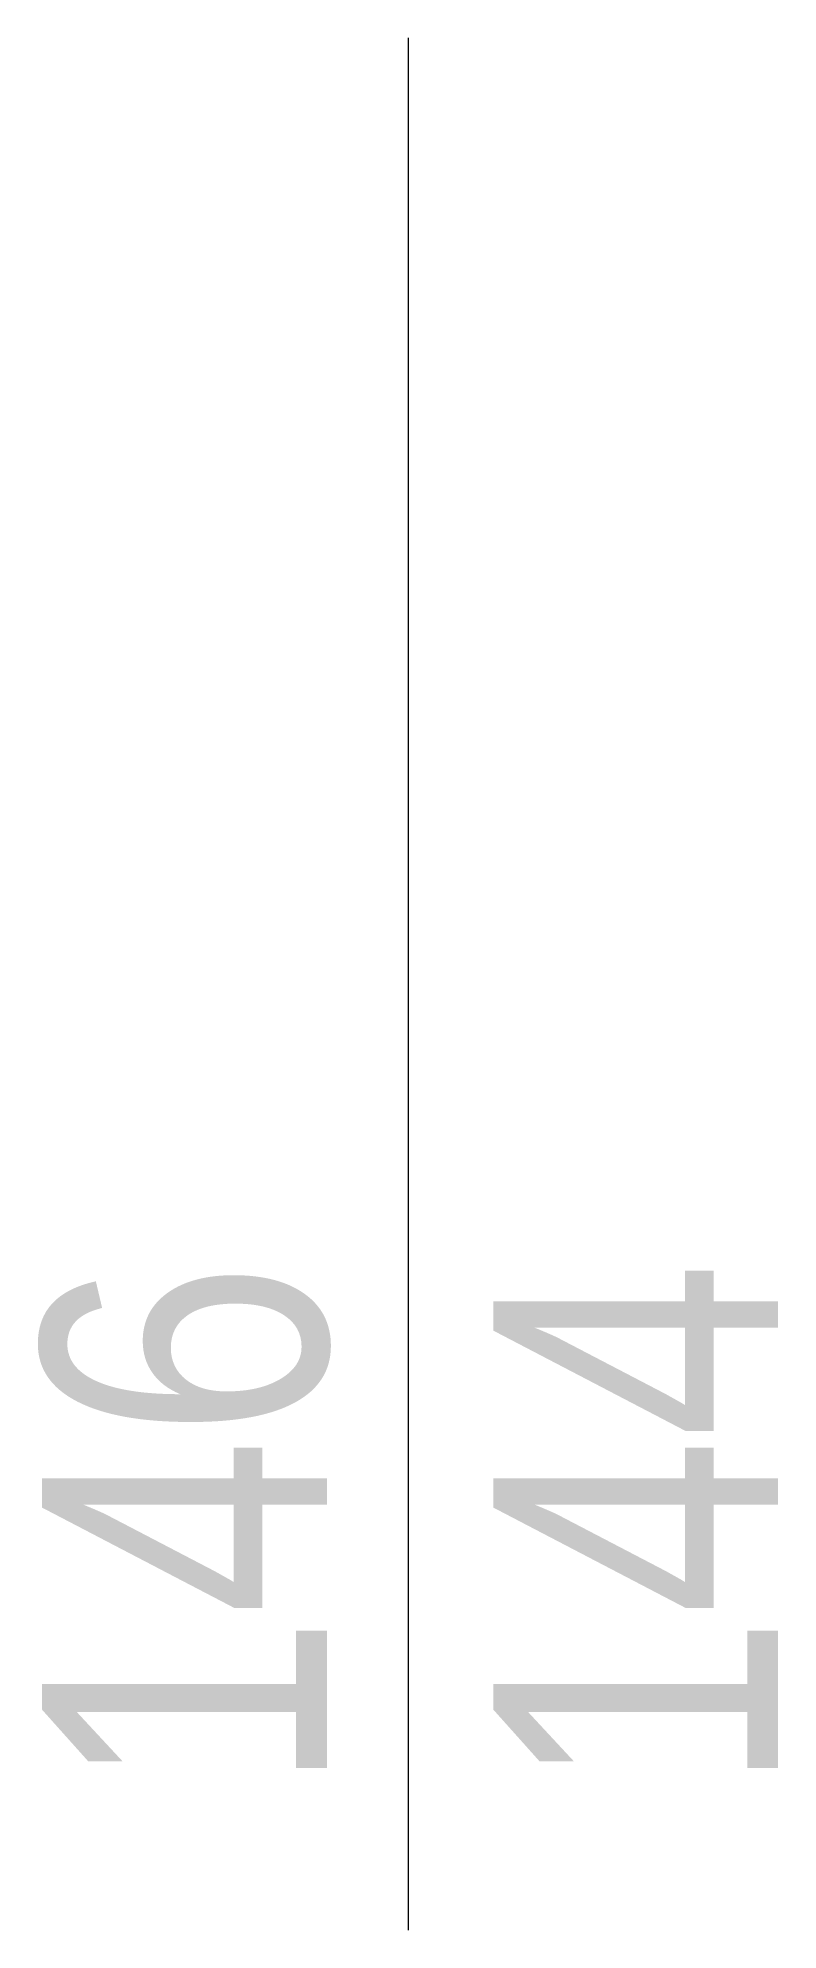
# Model space of a CAD drawing. Header units: millimetres. Extents: x -133 to 133, y 0 to 678.
import ezdxf
from ezdxf.enums import TextEntityAlignment as Align

# ---------------------------------------------------------------- set-up
doc = ezdxf.new("R2010")
doc.units = ezdxf.units.MM
doc.layers.add('2DA_OPIS_STOLARKI', color=113, linetype='Continuous', lineweight=9)
doc.styles.add('CP_ATTR', font='ARIAL.TTF')

# ---------------------------------------------------------------- blocks, each defined once
blk = doc.blocks.new('2da_aoz01a')
blk.add_line((0, 1.2613), (0, -4.3876))
at = {"linetype": 'ByBlock', "style": 'CP_ATTR', "width": 0.8, "flags": 8}
blk.add_attdef('HEIGHT', text='', height=0.85, rotation=270, dxfattribs=at).set_placement((-0.6796, -3.183), align=Align.MIDDLE)
blk.add_attdef('WIDTH', text='', height=0.85, rotation=270, dxfattribs=at).set_placement((0.6676, -3.183), align=Align.MIDDLE_CENTER)

msp = doc.modelspace()

# ---------------------------------------------------------------- block references
at = {"layer": '2DA_OPIS_STOLARKI'}
ref = msp.add_blockref('2da_aoz01a', (0, 526.51), dxfattribs=dict(at, xscale=-120, yscale=120, zscale=120))
ref.add_attrib('HEIGHT', '144', dxfattribs={"layer": '0', "linetype": 'ByBlock', "height": 102, "rotation": 90, "style": 'CP_ATTR', "width": 0.8, "flags": 8}).set_placement((81.56, 144.54), align=Align.MIDDLE)
ref.add_attrib('WIDTH', '146', dxfattribs={"layer": '0', "linetype": 'ByBlock', "height": 102, "rotation": 90, "style": 'CP_ATTR', "width": 0.8, "flags": 8}).set_placement((-80.11, 144.54), align=Align.MIDDLE_CENTER)

doc.saveas('drawing.dxf')
